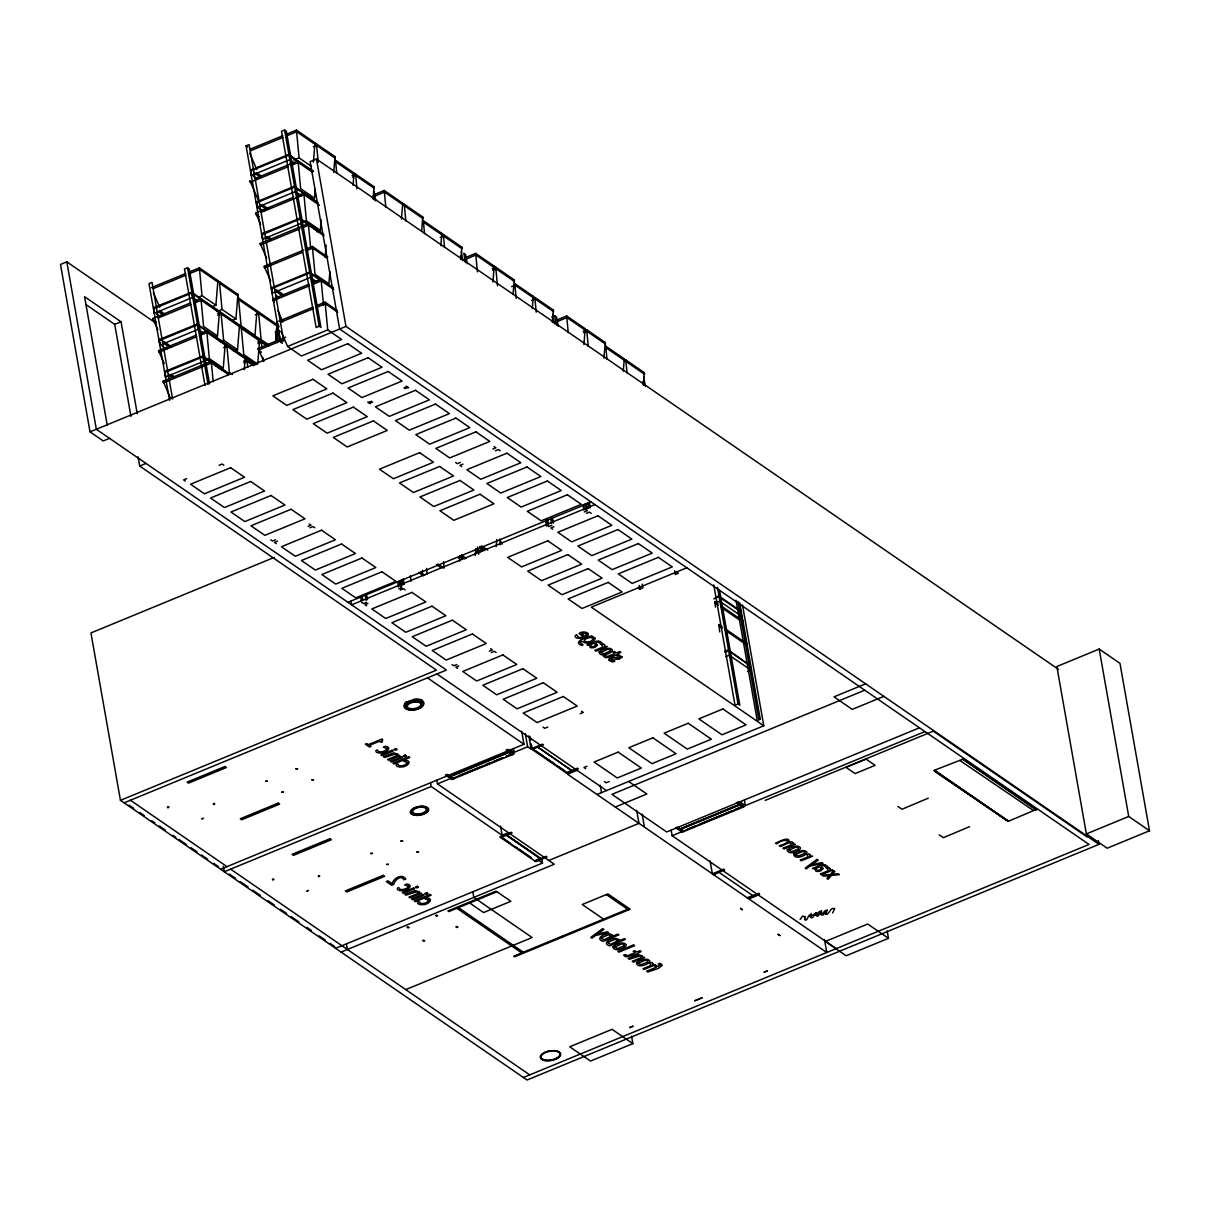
<?xml version="1.0" encoding="UTF-8"?>
<svg xmlns="http://www.w3.org/2000/svg" width="1210" height="1210" viewBox="0 0 1210 1210"><rect width="100%" height="100%" fill="white"/><g stroke="black" fill="none" stroke-linecap="round" stroke-linejoin="round"><path stroke-width="1.5" d="M820.698 913.928L821.635 910.691M817.567 913.822L817.264 915.667M212.415 306.644L215.894 305.207L217.906 280.614L199.378 267.879L189.062 272.129M213.988 337.393L217.482 335.957L219.479 311.363L193.177 293.289M235.935 318.986L237.931 294.393L219.403 281.658L222.035 309.427L235.935 318.986L232.441 320.423M234.029 351.172L237.508 349.735L239.52 325.142L239.807 326.776L221.279 314.025L220.991 312.392L217.558 313.813M244.284 369.64L245.282 357.343L245.57 358.992L227.056 346.241L226.754 344.608L229.386 372.393L232.471 374.51M256.989 310.804L254.977 335.397L241.093 325.838L238.461 298.053L256.989 310.804L257.276 312.437L238.748 299.687L238.461 298.053M257.685 364.149L259.681 339.556L259.969 341.19L241.44 328.454L241.153 326.821L243.785 354.59L256.142 363.091M275.593 342.143L277.014 324.582L258.486 311.832L261.118 339.617L268.832 344.926M313.405 162.17L314.978 142.84L296.45 130.105L286.135 134.355M315.265 189.395L314.555 198.168L300.655 188.624L298.038 160.839L255.038 178.551M316.838 231.821L320.332 230.384L321.179 219.842M325.157 257.412L326.155 245.116M333.718 172.425L335.004 156.619L316.476 143.884L318.23 162.397M329.906 271.524L328.908 283.821L315.008 274.262L312.377 246.492L307.219 248.61M353.063 185.311L354.061 173.015L335.533 160.28L336.758 173.242M373.088 199.09L374.087 186.794L355.558 174.058L352.125 175.48M401.463 219.025L402.748 203.22L384.236 190.469L373.905 194.719M421.64 231.049L422.789 216.998L404.261 204.248L405.834 220.916M440.833 245.69L441.847 233.394L423.318 220.659L424.544 233.621M422.26 573.782L422.547 570.273M460.874 259.469L461.872 247.173L443.344 234.438L444.569 247.4M459.528 561.153L459.951 555.889M492.924 281.93L494.209 266.124L475.681 253.374L465.366 257.624M475.227 555.556L475.802 548.523M513.101 293.954L514.25 279.903L495.722 267.153L492.273 268.575M496.206 546.617L496.765 539.599M532.294 308.595L533.292 296.299L514.779 283.563L516.171 298.371M552.335 322.374L553.333 310.078L534.805 297.342L536.212 312.15M583.916 344.502L585.201 328.696L566.673 315.961L556.358 320.211M603.941 358.281L605.227 342.475L586.699 329.74L583.265 331.147M623.286 371.183L624.284 358.886L605.756 346.136L606.981 359.098M643.312 384.946L644.31 372.665L625.797 359.914L627.022 372.877M742.456 624.254L742.728 620.745L743.031 622.379M815.616 915.032L816.372 912.764M825.901 913.762L827.201 909.905M834.794 908.377L832.616 912.93M811.108 913.399L810.397 916.136M800.143 919.479L802.578 916.046L804.741 916.893M825.28 911.614L823.103 915.078L821.454 914.684M928.251 798.177L902.055 809.233L897.85 806.435M969.618 826.627L943.422 837.668L939.202 834.87M408.178 927.994L406.999 927.178M409.146 927.586L407.967 926.784M436.689 916.242L435.509 915.425M437.657 915.849L436.477 915.032M423.757 941.289L422.577 940.488M424.71 940.896L423.53 940.094M456.987 927.601L455.807 926.799M457.94 927.208L456.76 926.391M246.069 145.865L249.109 144.61L283.715 340.872L280.675 342.127L246.069 145.865L247.823 147.091M284.592 129.999L281.537 131.255L316.143 327.502L319.198 326.246L320.952 327.456L286.346 131.209L284.592 129.999L319.198 326.246M250.016 149.238L282.686 135.762M250.304 150.872L282.974 137.411M286.422 135.989L296.737 131.739L315.265 144.474L314.978 142.84M250.954 169.99L251.483 175.435L289.629 159.72M250.546 170.156L288.691 154.441M251.09 170.807L288.842 155.258M313.329 146.924L316.763 145.518L335.291 158.253L335.004 156.619M293.849 160.038L299.082 157.875L311.424 166.375M288.01 166.723L250.167 182.317L249.88 180.683L259.106 201.888M291.444 165.316L298.325 162.473L312.21 172.032M155.546 322.888L66.822 261.859L60.5 264.461L90.024 431.864L103.228 440.954L109.55 438.353M1058.599 669.448L316.46 159.009L310.138 161.611L339.647 329.014L1089.045 844.444L523.416 1077.49M256.58 201.873L257.11 207.318L295.24 191.603L301.456 195.884M256.172 202.04L294.317 186.325M256.717 202.705L294.454 187.142M259.016 216.65L255.93 214.533L255.643 212.899L293.486 197.306M296.919 195.884L303.801 193.055L317.701 202.614M261.088 212.4L304.088 194.689L319.531 205.307M352.412 177.114L355.846 175.692L374.374 188.427L374.087 186.794M262.343 234.589L300.08 219.04L307.839 224.379M209.512 383.782L189.274 268.983L187.52 267.773L184.464 269.028L205.035 385.672M302.939 222.262L306.433 220.825L320.332 230.384M262.192 233.772L262.721 239.217L300.866 223.502M151.22 287.723L185.614 273.551M300.035 228.766L260.468 245.07L260.18 243.437L308.338 223.593L323.781 234.211M374.192 196.368L384.523 192.103L403.036 204.853L402.748 203.22M153.231 288.645L185.901 275.184M189.35 273.762L199.665 269.512L218.193 282.248L217.906 280.614M303.468 227.344L308.626 225.226L324.068 235.844M153.64 307.612L191.619 292.215L192.541 297.494L154.411 313.209L153.64 307.612L154.411 313.209M85.849 304.527L114.723 324.386L121.045 321.784L137.259 413.76M154.018 308.58L191.755 293.032M302.349 252.376L264.506 267.97L264.219 266.321L303.786 250.031M307.506 250.243L312.664 248.126L326.564 257.685M198.516 297.1L202.01 295.648L215.894 305.207M156.181 322.223L153.095 320.09L152.808 318.457L190.636 302.863M194.084 301.456L200.966 298.613L201.253 300.246L219.781 312.997L219.479 311.363M158.253 317.973L190.923 304.512M194.371 303.09L201.253 300.246M271.721 287.738L272.25 293.183L310.38 277.468M271.312 287.904L309.457 272.19M271.857 288.555L309.594 273.006L320.469 280.478M216.802 311.59L222.035 309.427M160.204 344.774L158.873 339.662L197.245 324.114L256.233 364.679M217.845 315.447L221.279 314.025M159.644 340.479L197.381 324.93M309.306 285.832L273.188 300.715L272.9 299.082L309.019 284.199M312.467 282.777L321.058 279.238L333.416 287.738M312.755 284.41L321.346 280.871L333.703 289.371M196.701 336.713L158.858 352.307L158.571 350.673L196.413 335.079M199.847 333.673L206.728 330.829L207.016 332.463L225.544 345.213L225.257 343.579L223.26 368.158L209.36 358.614L206.728 330.829M200.134 335.306L207.016 332.463M440.198 237.478L443.631 236.071L462.159 248.806L461.872 247.173M255.34 314.887L258.774 313.466L277.302 326.216L277.014 324.582M220.129 341.613L223.623 340.176L237.508 349.735M278.663 321.27L313.057 307.098M316.506 305.676L325.097 302.137L337.454 310.622M280.675 322.193L313.345 308.731M316.793 307.31L325.384 303.77L337.741 312.271M164.893 371.394L202.872 355.997L203.794 361.276L165.649 376.991L164.893 371.394L165.649 376.991M223.608 347.663L227.056 346.241M165.271 372.362L203.008 356.814M205.866 360.051L209.36 358.614M257.745 342.007L261.194 340.6L261.481 342.233L266.109 345.41M228.539 374.676L211.553 363L163.395 382.844L163.108 381.21L211.266 361.366L229.794 374.117M258.032 343.64L261.481 342.233M465.653 259.273L475.969 255.007L494.497 267.758L494.209 266.124M261.526 352.231L258.441 350.113L258.154 348.48L285.666 337.136M258.441 350.113L284.229 339.481M243.588 361.291L247.037 359.869L254.75 365.178M243.891 362.924L247.324 361.518L253.495 365.753M287.602 346.453L327.728 329.906L341.613 339.465L301.487 355.997L287.602 346.453L281.204 331.767M90.024 431.864L345.969 326.413L1099.013 844.353L527.061 1080.001L120.456 800.339L90.947 632.936L274.246 557.402M492.561 270.208L496.009 268.786L514.537 281.537L514.25 279.903M511.618 286.619L515.067 285.197L533.58 297.932L533.292 296.299M531.659 300.382L535.092 298.976L553.62 311.711L553.333 310.078M138.076 456.836L139.695 466.031L146.017 463.43M551.76 317.111L554.815 315.855L556.57 317.065L558.203 326.322M556.645 321.845L566.961 317.595L585.489 330.33L585.201 328.696M368.445 402.491L371.5 401.236M403.928 387.881L406.968 386.625M186.643 478.646L183.602 479.901L185.357 481.111M219.071 465.29L222.126 464.035L223.88 465.245M369.594 403.278L372.635 402.022M405.063 388.667L408.118 387.412M583.553 332.795L586.986 331.374L605.514 344.109L605.227 342.475M460.42 462.402L457.365 463.657L455.61 462.447M492.848 449.046L495.903 447.791L494.134 446.581M275.562 539.811L272.522 541.067L270.753 539.857M307.99 526.441L311.046 525.185L309.276 523.975M462.961 464.141L459.906 465.396L461.675 466.606M495.389 450.786L498.429 449.53L500.199 450.74M277.544 541.157L274.488 542.428L276.258 543.638M309.972 527.802L313.012 526.547L314.781 527.757M347.966 602.323L591.282 502.074M458.454 558.218L461.887 556.797L464.973 558.929M476.619 551.442L483.501 548.614L483.788 550.247L476.906 553.076M594.927 504.585L351.611 604.834L350.945 601.113M551.881 525.306L548.826 526.562L547.071 525.352L546.088 519.801M584.309 511.951L587.349 510.696L585.595 509.486L584.611 503.92M366.464 602.323L363.408 603.578L361.654 602.368L360.671 596.817M398.892 588.967L401.947 587.712L400.177 586.502M367.961 603.351L364.921 604.607L366.675 605.817M400.389 589.996L403.444 588.741L405.199 589.951M553.938 526.728L550.898 527.983L552.652 529.193M586.366 513.373L589.421 512.102L591.176 513.327M120.456 800.339L436.447 670.143L139.695 466.031M686.826 567.792L591.312 607.148L763.797 725.788L597.029 794.486M456.881 664.517L453.841 665.772L452.071 664.562M489.309 651.146L492.364 649.891L490.594 648.681M638.048 587.939L639.818 589.149L642.858 587.879L642.207 584.188M124.101 802.85L446.414 670.053L96.331 429.263L66.822 261.859M458.877 665.878L455.822 667.149L457.592 668.359M491.305 652.523L494.361 651.267L496.115 652.477M715.322 597.392L718.8 595.955L740.58 610.929L741.503 616.208L738.024 617.644M713.718 598.935L718.937 596.772M716.244 602.671L719.723 601.234M724.835 651.358L728.314 649.921L750.23 665.727L728.465 650.738L724.971 652.175M547.797 727.044L544.742 728.299L542.987 727.089M580.225 713.688L583.28 712.433L581.511 711.223M725.758 656.637L729.252 655.2M220.643 869.249L523.99 744.256L521.692 731.233M508.472 832.722L502.15 835.323L431.168 786.515L224.289 871.745L223.321 866.284M436.825 780.193L437.491 783.898L450.967 778.348L447.322 775.852M510.514 749.807L514.159 752.317L527.636 746.767L531.069 749.126L528.906 735.846M459.346 775.625L481.928 766.323M485.392 764.886L490.61 762.739M494.088 761.302L502.77 757.732M506.234 756.295L511.452 754.148M502.952 757.853L454.143 777.773M506.43 756.432L511.633 754.284M532.854 749.035L565.917 771.783M532.173 749.459L543.441 744.815L542.458 744.135L531.19 748.778L567.142 773.508L578.41 768.864L577.427 768.184L566.038 772.751M747.538 671.611L751.017 670.189L750.502 667.209M570.742 769.787L537.679 747.039L571.528 770.498M577.019 770.301L567.535 774.203L748.309 898.546L759.593 893.903L758.594 893.222L747.22 897.79M587.001 766.232L583.946 767.488L585.701 768.698M719.572 590.419L739.809 705.203L738.055 703.993L734.999 705.248L713.779 584.914M609.22 781.524L606.18 782.779L604.41 781.569M739.718 602.656L760.273 719.284L757.233 720.54L736.013 600.205M865.619 683.832L834.023 696.839L852.264 709.378L883.86 696.37M500.804 837.592L512.087 832.949L511.089 832.268L499.821 836.912L535.773 861.641L547.041 856.998L546.058 856.317L534.79 860.96M864.772 690.184L611.988 794.35L666.68 831.966L676.692 827.852L682.168 831.603L672.155 835.732L671.172 830.151M615.27 807.025L646.866 794.017L628.625 781.463M534.669 860.885L540.159 858.616L506.415 835.399M335.609 948.322L542.504 863.078L541.838 859.357M548.811 860.476L638.971 823.329L636.687 810.367M341.084 952.088L554.286 864.242L437.491 783.898M496.977 891.755L448.819 911.599L447.897 910.964L496.055 891.12L510.862 901.314L483.577 912.552L469.692 902.993M1099.194 649.059L1056.859 666.513L1086.368 833.917L1107.15 848.21L1149.5 830.771L1119.976 663.352L1099.194 649.059L1128.718 816.463L1149.5 830.771M678.402 827.141L919.479 727.815M687.945 828.986L694.888 826.128M700.091 823.98L731.354 811.093M734.833 809.672L740.036 807.524M684.648 830.559L740.233 807.66M739.885 801.807L745.36 805.573L924.939 731.581M765.159 800.4L933.273 731.142L1087.109 836.942M934.135 770.377L963.205 759.063L1036.698 809.611L962.873 758.851M405.743 989.614L532.143 937.538L473.806 897.397L472.823 891.815M627.627 909.224L513.66 956.187L514.583 956.823L630.153 909.209L607.934 893.918L582.252 904.505L603.548 919.146M713.34 874.497L724.624 869.854L723.64 869.173L712.357 873.817L710.088 860.885M713.461 874.573L718.952 872.304L752.696 895.521M758.307 894.992L748.824 898.894L826.778 952.512L824.479 939.489M1008.429 821.091L934.468 770.558M934.241 770.997L1007.96 821.106M934.906 770.377L1008.459 821.257L1035.941 809.581M1086.368 833.917L1128.718 816.463M632.845 1043.64L590.51 1061.079L569.728 1046.786L612.063 1029.332L632.845 1043.64L631.544 1036.199M888.488 938.31L846.153 955.749L825.356 941.456L867.706 924.016L888.488 938.31L887.172 930.868M213.293 803.727L214.548 803.364M213.414 804.499L214.669 804.136M318.275 875.934L319.531 875.571M318.411 876.705L319.667 876.342M167.479 806.873L168.795 806.843M167.464 807.66L168.78 807.63M272.477 879.08L273.778 879.05M272.462 879.882L273.762 879.851M202.675 818.202L203.552 818.368M201.495 818.913L202.357 819.079M307.658 890.409L308.535 890.575M306.478 891.12L307.355 891.301M290.249 155.5L296.45 159.78M308.868 168.326L313.526 171.518L298.038 160.839L298.325 162.473M290.385 156.332L302.802 164.862M305.903 166.995L312.12 171.275M291.171 160.779L294.272 162.927M295.86 187.399L317.595 202.342M296.011 188.215L317.746 203.159M256.596 172.743L261.254 175.949M255.612 173.196L260.271 176.388M254.206 172.939L260.407 177.22M253.434 176.342L256.535 178.475M251.483 175.435L250.727 169.823M323.221 234.241L299.944 218.224L261.572 233.772L262.721 239.217M314.055 228.645L318.714 231.851M262.222 204.626L268.438 208.906M262.782 206.154L265.882 208.286M259.817 204.838L266.034 209.103M263.72 211.432L257.11 207.318M327.819 257.11L312.377 246.492L312.664 248.126M267.849 236.525L270.949 238.657M266.85 236.978L269.966 239.111M265.444 236.721L270.102 239.928M311 273.263L329.634 286.074M311.938 278.542L316.596 281.733M1036.002 809.898L962.449 759.033M275.804 289.417L283.579 294.771M959.863 760.44L1033.249 810.382M276.364 290.945L281.023 294.151M274.957 290.687L282.716 296.026M720.495 597.846L740.717 611.746M275.744 295.149L278.86 297.282M272.25 293.183L271.479 287.587M721.281 602.308L741.503 616.208M406.363 386.202L408.738 387.835M676.587 572.058L678.341 573.268L675.286 574.523L674.635 570.817M715.473 607.193L714.944 601.642L718.029 603.76M721.13 605.877L739.643 618.628M718.317 605.393L715.231 603.276L714.944 601.642M721.417 607.526L739.93 620.261M934.528 770.876L1008.021 821.424M719.693 631.938L718.982 624.526L722.067 626.659M725.153 628.777L746.767 643.644L747.054 645.278L725.455 630.41M722.355 628.292L719.269 626.175L718.982 624.526M280.175 331.51L278.421 330.3L280.372 341.401M280.675 342.127L282.429 343.337M367.825 402.068L370.215 403.716M730.795 656.274L751.017 670.189M239.731 325.309L220.991 312.392L223.623 340.176M253.707 334.928L261.466 340.267M193.313 294.106L202.63 300.503M205.73 302.651L230.565 319.727M233.666 321.86L268.907 345.909M194.099 298.567L197.2 300.7M217.482 335.957L203.582 326.397L200.966 298.613M198.939 325.989L254.811 364.422M199.726 330.451L204.384 333.657M760.273 719.284L758.519 718.074L737.949 601.446M159.523 310.516L164.182 313.723M158.676 311.787L163.335 314.993M156.362 314.116L159.463 316.249M481.595 545.846L487.766 550.096M204.414 357.071L229.25 374.147M479.75 546.436L484.408 549.642M204.566 357.888L210.767 362.153M215.425 365.359L221.642 369.625M479.901 547.253L484.56 550.459M163.592 341.341L171.366 346.68M164.152 342.869L168.81 346.06M162.745 342.611L168.961 346.877M161.989 345.999L166.647 349.206M461.948 558.869L461.6 555.163L466.228 558.355M121.045 321.784L84.579 296.707L107.282 425.481M170.776 374.298L173.877 376.446M169.778 374.752L172.879 376.885M168.371 374.495L173.03 377.702M437.687 563.996L443.858 568.246M436.432 564.571L441.06 567.762M420.142 572.058L424.786 575.234M418.887 572.633L423.53 575.809M742.864 807.221L736.361 802.744L738.07 802.033L744.573 806.51L682.258 832.178L675.755 827.716L677.464 827.005L683.968 831.482M742.668 807.297L739.507 805.119L681.003 829.213L684.164 831.391M436.946 673.955L606.512 790.584M672.155 835.732L836.246 948.595M535.848 751.107L543.366 756.265M546.375 758.337L553.893 763.51M558.4 766.611L564.42 770.74M427.463 677.857L523.99 744.256M512.541 754.556L506.037 750.094L507.746 749.383L514.25 753.86L451.935 779.527L445.431 775.05L447.14 774.355L453.644 778.832M512.344 754.647L509.168 752.469L450.68 776.563L453.841 778.741M606.331 894.583L628.55 909.859M538.616 860.416L542.504 863.078M502.982 838.197L510.499 843.37M515.021 846.471L531.553 857.845M502.664 838.333L531.22 857.981M561.818 936.343L562.741 936.979M458.454 907.621L523.295 952.225M456.851 908.286L521.676 952.875M130.423 800.249L226.951 866.632M230.596 869.143L529.738 1074.888M129.137 805.179L133.675 808.295M139.71 812.454L144.232 815.57M151.779 820.758L154.804 822.83M159.342 825.946L165.377 830.105M172.879 835.263L175.889 837.335M178.914 839.407L186.461 844.61M190.999 847.726L197.033 851.87M201.556 854.986L207.606 859.145M213.641 863.305L218.163 866.421M229.431 874.164L235.632 878.415M240.276 881.621L248.02 886.945M252.663 890.136L260.407 895.46M268.151 900.784L274.352 905.05M280.448 909.254L286.649 913.505M291.292 916.711L299.036 922.035M306.78 927.359L311.424 930.55M319.168 935.875L325.369 940.14M330.012 943.331L334.656 946.538M821.166 911.175L819.351 911.538L815.147 915.471M826.732 910.404C823.995 909.375 822.815 916.303 820.214 914.367M809.929 916.62L815.903 913.202M552.138 519.256L553.56 522.523M499.851 539.403L501.984 544.303M249.714 153.201L256.822 169.521M255.643 212.899L260.619 224.319M260.18 243.437L266.578 258.108M264.219 266.321L270.616 281.007M272.9 299.082L274.322 302.349M277.876 310.501L282.853 321.921M279.071 326.866L276.939 321.981L277.226 323.615M366.161 595.88L367.583 599.147M258.154 348.48L263.825 361.533M153.352 292.608L159.735 307.295M152.808 318.457L157.769 329.876M158.571 350.673L164.257 363.726M163.108 381.21L170.217 397.53M810.715 917.286C813.589 920.417 814.648 909.89 817.173 914.095M821.484 913.414C819.382 910.585 818.777 917.77 816.886 916M804.59 919.464C807.584 923.033 808.28 911.977 810.897 915.773M834.31 908.801C830.786 905.987 828.789 916.046 825.417 914.2M1098.362 840.632L1099.013 844.353M742.471 604.879L763.797 725.788M717.485 587.364L738.055 703.993M744.392 800.052L745.36 805.573M644.31 372.665L644.597 374.298L626.084 361.548L625.797 359.914M643.735 377.021L645.369 386.277M642.964 381.362L643.614 385.067M624.284 358.886L624.572 360.519L606.044 347.769L605.756 346.136M639.167 585.443L639.818 589.149M586.986 331.374L586.699 329.74L588.287 346.408M566.961 317.595L566.673 315.961L568.246 332.629M589.225 502.211L590.208 507.761M554.815 315.855L556.449 325.112M587.788 502.846L588.771 508.412M642.147 814.133L644.431 827.096M552.743 314.434L554.377 323.69M586.048 503.284L587.031 508.835M582.993 504.54L583.976 510.091M534.805 297.342L535.092 298.976M514.779 283.563L515.067 285.197M600.205 785.229L601.521 792.671M552.32 517.472L553.288 523.023M550.58 517.895L551.548 523.461M547.525 519.15L548.508 524.716M496.009 268.786L495.722 267.153L497.476 285.681M475.969 255.007L475.681 253.374L477.436 271.902M467.226 263.75L465.593 254.493L463.823 253.283L465.457 262.54M461.297 251.529L462.931 260.785M460.511 255.87L461.161 259.575M443.344 234.438L443.631 236.071M441.847 233.394L442.134 235.027L423.606 222.292L423.318 220.659M529.995 736.587L530.661 740.293M531.19 743.908L531.961 747.689M525.337 733.744L527.636 746.767M422.789 216.998L423.077 218.632L404.548 205.881L404.261 204.248M513.509 748.642L514.159 752.317M477.511 546.95L478.812 554.346M476.392 549.446L477.058 553.136M461.6 555.163L461.887 556.797M500.532 826.128L502.15 835.323M384.523 192.103L384.236 190.469L385.808 207.137M374.132 191.588L375.765 200.845M373.512 191.165L375.145 200.421M373.346 195.929L374.011 199.635M355.846 175.692L355.558 174.058L356.965 188.866M354.061 173.015L354.349 174.663L335.82 161.913L335.533 160.28M403.248 578.834L404.216 584.4M401.811 579.484L402.794 585.035M400.631 580.301L401.614 585.852M399.194 580.936L399.86 584.642M397.591 581.556L398.559 587.107M430.518 782.794L431.168 786.515M316.476 143.884L316.763 145.518M316.46 159.009L345.969 326.413M296.737 131.739L296.45 130.105L299.082 157.875M321.346 280.871L321.058 279.238L323.509 305.162M325.384 303.77L325.097 302.137L327.728 329.906M304.088 194.689L303.801 193.055L306.433 220.825M308.626 225.226L308.338 223.593L310.622 247.657M366.327 594.095L367.311 599.646M365.163 594.912L366.131 600.478M362.108 596.167L362.758 599.873M256.338 201.722L257.503 207.152M276.44 328.938L278.391 340.04M275.335 331.434L277.287 342.536M258.486 311.832L258.774 313.466M237.931 294.393L238.219 296.026L219.691 283.291L219.403 281.658M247.324 361.518L247.037 359.869L247.732 367.28M346.423 943.906L347.406 949.487M199.665 269.512L199.378 267.879L202.01 295.648M211.553 363L211.266 361.366L213.202 381.74M187.52 267.773L208.09 384.417M197.245 324.114L198.168 329.392L160.038 345.107L159.266 339.496M172.607 399.028L152.036 282.399L148.996 283.654L169.566 400.298M114.723 324.386L130.937 416.361M811.184 914.926L811.093 916.938M545.861 520.451L546.391 526.002M499.7 539.252L500.214 544.803M443.495 561.758L444.025 567.324M426.555 568.458L427.085 574.024M410.402 575.733L410.916 581.284M261.194 340.6L261.889 347.996M262.767 357.252L263.115 360.958M821.832 914.352L821.862 913.096M805.119 916.56L804.968 919.131M406.847 709.015A10.164 4.734 -10 0 1 407.498 701.876A10.164 4.734 -10 0 1 422.184 700.787A10.164 4.734 -10 0 1 418.978 708.107M420.46 700.666A9.317 4.326 -10 0 1 420.46 706.867M405.97 707.941A9.317 4.326 -10 0 1 405.063 707.003M405.063 704.734A9.317 4.326 -10 0 1 418.554 700.227M405.138 702.813A10.164 4.734 -10 0 1 406.726 701.603M413.835 699.229A10.164 4.734 -10 0 1 422.532 700.424M595.305 638.396C593.717 642.344 586.079 644.87 582.842 641.572C573.812 640.907 587.349 645.308 581.42 645.323C571.362 641.618 589.512 636.596 591.63 635.794L595.305 638.396M397.757 754.223L397.561 755.358L399.905 755.6L388.637 760.243L387.548 759.487L395.957 756.023L396.094 755.04A3.781 1.754 -10 0 0 395.216 754.072L384.614 757.475L383.525 756.719L393.704 752.862L397.757 754.223M419.174 891.906L418.993 893.041L421.337 893.283L410.069 897.926L408.965 897.17L417.389 893.706L417.526 892.723A3.781 1.754 -10 0 0 416.633 891.755L406.046 895.158L404.957 894.417L415.136 890.545L419.174 891.906M642.434 956.021L642.238 957.171L644.582 957.413L633.314 962.056L632.225 961.3L640.635 957.836L640.771 956.838A3.781 1.754 -10 0 0 639.893 955.87L629.306 959.288L628.202 958.532L638.381 954.675L642.434 956.021M612.336 935.345L612.154 936.404L617.765 934.09L618.87 934.846L603.17 941.319C593.142 938.612 608.327 930.55 612.336 935.345M618.93 939.883L618.749 940.941L624.36 938.627L625.449 939.384L609.749 945.842C599.736 943.15 614.922 935.088 618.93 939.883M660.025 965.02L657.983 966.609L656.168 965.368L654.595 966.019L656.364 967.244L646.669 971.237L647.758 971.993L658.195 968.499L661.598 965.943A3.585 1.664 -10 0 0 662.052 964.733L660.07 963.281L658.346 963.992L660.025 965.02M604.682 645.172L604.425 646.427L607.193 646.488L595.925 651.131L594.836 650.39L602.837 647.093L601.718 644.96L603.684 644.144L604.682 645.172M652.84 963.493L652.583 964.748L655.351 964.809L644.083 969.452L642.994 968.711L650.995 965.414L649.876 963.281L651.842 962.464L652.84 963.493M810.034 854.865L809.777 856.12L812.545 856.181L801.277 860.824L800.188 860.068L808.189 856.771L807.07 854.653L809.051 853.837L810.034 854.865M830.257 868.765L830 870.02L832.767 870.081L821.499 874.724L820.41 873.968L828.411 870.671L827.337 868.598L829.258 867.736L830.257 868.765M597.468 644.975L595.35 647.153A4.507 2.087 -10 0 1 592.945 647.758L592.189 647.819A3.993 1.86 -10 0 1 590.253 647.501L589.194 645.187L586.911 644.93C591.297 643.493 598.723 637.836 602.58 643.584L600.659 644.385C599.691 640.786 592.734 641.86 597.468 644.975M823.042 868.553L820.924 870.731A4.507 2.087 -10 0 1 818.52 871.351L817.763 871.412A3.993 1.86 -10 0 1 815.827 871.094L814.769 868.78L812.485 868.523C816.871 867.086 824.297 861.429 828.154 867.177L826.233 867.963C825.265 864.379 818.308 865.437 823.042 868.553M593.263 638.729C590.435 645.021 576.323 640.438 590.707 637.383L593.263 638.729M387.079 748.597C385.748 751.365 381.452 752.302 378.579 751.712C377.49 747.75 373.27 751.758 378.019 752.817A5.097 2.375 -10 0 0 381.241 752.938C385.445 753.527 393.174 747.326 385.43 746.298L383.298 747.175L387.079 748.597M407.392 762.572C406.076 765.34 401.78 766.278 398.907 765.688C397.803 761.71 393.598 765.718 398.332 766.792A5.097 2.375 -10 0 0 401.554 766.913C405.773 767.503 413.502 761.317 405.743 760.273L403.611 761.15L407.392 762.572M408.496 886.28C407.165 889.047 402.885 889.985 399.996 889.395C398.922 885.448 394.687 889.441 399.436 890.5A5.097 2.375 -10 0 0 402.658 890.62C406.878 891.21 414.591 885.024 406.847 883.996L404.715 884.873L408.496 886.28M428.824 900.255C427.493 903.038 423.197 903.961 420.324 903.386C419.25 899.423 415.015 903.416 419.764 904.49A5.097 2.375 -10 0 0 422.986 904.611C427.19 905.186 434.919 899 427.175 897.971L425.043 898.848L428.824 900.255M600.826 652.387L603.684 653.808L610.158 651.146A2.995 1.391 -10 0 0 610.233 650.118L609.432 649.558A2.98 1.391 -10 0 0 607.526 649.346L600.826 652.387M614.65 947.097L617.508 948.519L623.982 945.857A2.995 1.391 -10 0 0 624.058 944.813L623.256 944.269A2.98 1.391 -10 0 0 621.35 944.057L614.65 947.097M638.214 963.296L641.073 964.733L647.547 962.056A2.995 1.391 -10 0 0 647.622 961.027L646.821 960.468A2.98 1.391 -10 0 0 644.915 960.256L638.214 963.296M788.935 850.207L791.794 851.643L798.267 848.966A2.995 1.391 -10 0 0 798.343 847.938L797.541 847.378A2.98 1.391 -10 0 0 795.635 847.166L788.935 850.207M795.409 854.668L798.267 856.09L804.741 853.428A2.995 1.391 -10 0 0 804.816 852.384L804.015 851.84A2.98 1.391 -10 0 0 802.109 851.613L795.409 854.668M403.716 879.594L405.864 879.171C402.627 873.076 393.114 878.112 392.252 883.784L388.002 880.85L386.262 881.561L391.617 885.236L393.734 884.374C394.324 880.457 401.281 874.422 403.716 879.594M793.261 843.022L792.958 844.081L795.303 844.323L784.035 848.966L782.946 848.21L791.355 844.746C791.34 839.438 782.22 846.773 780.344 846.425L779.255 845.669C795.333 841.464 784.776 837.259 776.654 843.884L775.565 843.128C777.243 842.72 789.994 835.233 789.101 841.842L792.081 841.888L793.261 843.022M622.061 657.015L619.066 659.284L610.808 658.951L611.247 660.206L614.922 661.114L612.789 661.991L609.144 660.448A5.021 2.329 -10 0 1 608.811 659.178L613.001 657.136L619.323 658.043L619.611 656.501L616.404 655.654L618.37 654.776L622.061 657.015M586.82 634.101L585.005 636.052L581.571 633.677L584.793 633.011L586.82 634.101M576.55 634.781L578.516 637.352A3.66 1.694 -10 0 0 580.8 637.428L583.553 636.641L579.045 633.556C582.04 630.168 593.112 632.8 586.048 636.778C583.674 640.135 570.697 638.109 576.55 634.781M590.767 644.537C589.724 648.787 599.01 645.777 593.898 643.251L590.767 644.537M816.342 868.13C815.298 872.38 824.585 869.37 819.472 866.844L816.342 868.13M610.687 936.585L604.108 939.716L601.688 938.703A3.101 1.437 -10 0 1 601.733 937.674L607.934 934.982A2.344 1.089 -10 0 1 609.689 935.118L610.687 936.585M617.266 941.108L610.702 944.254L608.282 943.225A3.101 1.437 -10 0 1 608.327 942.197L614.514 939.52A2.344 1.089 -10 0 1 616.268 939.641L617.266 941.108M265.792 781.282L267.41 781.161L265.882 781.176M281.748 792.247L283.367 792.126L281.748 792.247M295.966 768.849L297.584 768.728L295.966 768.849M311.923 779.815L313.541 779.694L311.923 779.815M370.789 853.489L372.408 853.368L370.789 853.489M386.746 864.469L388.349 864.348L386.822 864.364M400.964 841.056L402.582 840.935L400.964 841.056M416.921 852.037L418.539 851.916L416.921 852.037M381.695 740.414L382.496 741.745L381.12 742.305L379.547 741.231L369.474 745.375L371.046 746.449L369.519 747.084L365.284 744.18L366.827 743.545L368.354 744.604L381.891 739.023L382.799 739.643L381.695 740.414M599.086 651.948C599.615 657.438 609.477 654.247 612.078 651.222A5.248 2.435 -10 0 0 612.063 649.604L610.808 648.741A5.188 2.42 -10 0 0 607.874 648.318L602.686 649.588L599.086 651.948M612.91 946.659C613.44 952.149 623.301 948.942 625.903 945.933A5.248 2.435 -10 0 0 625.888 944.314L624.632 943.452A5.188 2.42 -10 0 0 621.698 943.029L616.51 944.299L612.91 946.659M636.46 962.857C637.005 968.348 646.866 965.156 649.467 962.147A5.248 2.435 -10 0 0 649.452 960.513L648.197 959.651A5.188 2.42 -10 0 0 645.248 959.243L640.075 960.498L636.46 962.857M787.196 849.768C787.725 855.258 797.587 852.067 800.188 849.057A5.248 2.435 -10 0 0 800.173 847.423L798.918 846.561A5.188 2.42 -10 0 0 795.983 846.153L790.796 847.408L787.196 849.768M793.669 854.215C794.199 859.72 804.06 856.514 806.662 853.504A5.248 2.435 -10 0 0 806.647 851.87L805.391 851.023A5.188 2.42 -10 0 0 802.457 850.6L797.269 851.87L793.669 854.215M833.614 870.671L830.317 874.497L822.346 875.314L823.692 876.237L829.531 875.571L826.899 878.445L828.139 879.292L831.467 875.435L839.377 874.633L838.046 873.711L832.253 874.361L834.87 871.518L833.614 870.671M595.517 935.451L591.977 938.189L590.813 937.387L602.731 928.615L603.881 929.401L597.301 934.059L607.42 931.851L608.6 932.653L595.517 935.451M809.883 866.133L806.344 868.871L805.179 868.069L817.098 859.312L818.247 860.098L811.668 864.742L821.787 862.533L822.966 863.35L809.883 866.133M740.52 908.438L742.335 909.693L740.52 908.438M778.121 934.302L779.936 935.557L778.121 934.302M347.754 343.685L307.627 360.217L321.527 369.776L361.654 353.244L347.754 343.685M312.966 379.305L272.84 395.852L286.74 405.395L326.866 388.864L312.966 379.305M368.127 357.706L328.001 374.238L341.901 383.797L382.027 367.265L368.127 357.706M333.007 393.084L292.865 409.615L306.765 419.174L346.892 402.643L333.007 393.084M388.168 371.485L348.041 388.017L361.926 397.576L402.053 381.044L388.168 371.485M353.38 407.105L313.254 423.636L327.139 433.195L367.265 416.663L353.38 407.105M415.514 390.286L375.372 406.817L389.272 416.376L429.399 399.844L415.514 390.286M230.656 467.695L190.53 484.227L204.414 493.786L244.541 477.239L230.656 467.695M373.406 420.883L333.279 437.415L347.179 446.974L387.306 430.427L373.406 420.883M435.539 404.064L395.413 420.596L409.298 430.155L449.424 413.623L435.539 404.064M250.682 481.459L210.555 498.006L224.44 507.565L264.582 491.018L250.682 481.459M455.913 418.085L415.786 434.617L429.671 444.176L469.813 427.629L455.913 418.085M271.055 495.48L230.929 512.011L244.828 521.57L284.955 505.039L271.055 495.48M419.613 452.661L379.486 469.193L393.371 478.752L433.513 462.22L419.613 452.661M475.938 431.849L435.812 448.396L449.712 457.94L489.838 441.408L475.938 431.849M291.096 509.259L250.954 525.79L264.854 535.349L304.98 518.818L291.096 509.259M439.638 466.44L399.512 482.971L413.412 492.53L453.538 475.984L439.638 466.44M506.96 453.19L466.833 469.722L480.733 479.281L520.86 462.749L506.96 453.19M321.558 530.207L281.416 546.739L295.316 556.298L335.442 539.766L321.558 530.207M460.027 480.446L419.885 496.977L433.785 506.536L473.912 490.005L460.027 480.446M527 466.969L486.859 483.501L500.758 493.06L540.885 476.528L527 466.969M341.583 543.986L301.456 560.517L315.341 570.076L355.468 553.545L341.583 543.986M480.052 494.224L439.926 510.756L453.81 520.315L493.952 503.783L480.052 494.224M547.374 480.99L507.247 497.522L521.132 507.081L561.274 490.534L547.374 480.99M361.956 558.007L321.83 574.538L335.714 584.097L375.856 567.55L361.956 558.007M567.399 494.754L527.273 511.301L541.173 520.845L581.299 504.313L567.399 494.754M381.982 571.77L341.855 588.317L355.755 597.861L395.882 581.329L381.982 571.77M411.975 592.401L371.833 608.933L385.733 618.491L425.859 601.96L411.975 592.401M597.952 515.778L557.825 532.309L571.71 541.868L611.852 525.322L597.952 515.778M547.797 540.809L507.655 557.356L521.555 566.915L561.682 550.368L547.797 540.809M432 606.18L391.874 622.711L405.758 632.27L445.9 615.739L432 606.18M617.977 529.541L577.851 546.088L591.75 555.632L631.877 539.1L617.977 529.541M567.823 554.588L527.696 571.135L541.581 580.679L581.707 564.147L567.823 554.588M452.374 620.186L412.247 636.732L426.147 646.276L466.273 629.745L452.374 620.186M638.366 543.562L598.224 560.094L612.124 569.653L652.25 553.121L638.366 543.562M588.196 568.609L548.069 585.141L561.954 594.7L602.096 578.168L588.196 568.609M472.414 633.964L432.272 650.496L446.172 660.055L486.299 643.523L472.414 633.964M658.391 557.341L618.265 573.873L632.149 583.432L672.291 566.9L658.391 557.341M608.222 582.388L568.095 598.92L581.995 608.479L622.121 591.947L608.222 582.388M224.969 766.505L187.051 782.129L188.503 783.127L226.421 767.503L224.969 766.505M502.891 654.928L462.749 671.459L476.649 681.018L516.776 664.487L502.891 654.928M522.917 668.707L482.79 685.238L496.675 694.797L536.817 678.265L522.917 668.707M605.015 655.396L603.306 656.107L605.212 657.529L607.995 657.453L616.752 654.792L620.821 652.311L619.732 651.555L616.495 652.886L614.483 651.509L612.91 652.145L614.922 653.536L607.223 656.546L605.076 655.442M543.29 682.727L503.163 699.259L517.063 708.818L557.19 692.271L543.29 682.727M392.146 750.26L380.878 754.904L381.967 755.645L393.235 751.002L392.146 750.26M395.927 748.612L393.946 749.429L395.201 750.276L397.167 749.474L395.927 748.612M278.209 803.122L240.291 818.747L241.743 819.745L279.661 804.121L278.209 803.122M401.508 756.704L390.24 761.347L391.344 762.103L402.612 757.46L401.508 756.704M405.289 755.055L403.323 755.872L404.579 756.734L406.545 755.917L405.289 755.055M408.662 756.749L392.963 763.223L394.067 763.979L409.767 757.505L408.662 756.749M563.331 696.491L523.189 713.038L537.089 722.582L577.215 706.05L563.331 696.491M508.472 752.106L451.164 775.716L508.472 752.106M329.952 838.712L292.034 854.336L293.501 855.334L331.419 839.71L329.952 838.712M618.174 752.121L594.095 762.043L617.251 777.97L641.33 768.048L618.174 752.121M652.886 737.813L628.807 747.735L651.963 763.661L676.042 753.739L652.886 737.813M688.203 723.262L664.124 733.184L687.28 749.111L711.359 739.189L688.203 723.262M722.914 708.954L698.836 718.876L721.992 734.803L746.071 724.881L722.914 708.954M383.192 875.329L345.274 890.953L346.741 891.967L384.659 876.342L383.192 875.329M506.642 835.036L539.72 857.784L506.642 835.036M417.344 886.31L415.378 887.111L416.618 887.974L418.584 887.157L417.344 886.31M413.563 887.943L402.295 892.587L403.384 893.343L414.667 888.7L413.563 887.943M422.94 894.387L411.672 899.03L412.761 899.786L424.029 895.143L422.94 894.387M426.722 892.753L424.755 893.555L425.996 894.417L427.962 893.6L426.722 892.753M430.094 894.432L414.395 900.905L415.484 901.662L431.183 895.188L430.094 894.432M738.796 804.756L681.487 828.381L738.796 804.756M866.073 759.109L846.017 767.367L855.077 773.598L875.148 765.34L866.073 759.109M633.541 944.934L617.841 951.408L618.93 952.149L634.63 945.691L633.541 944.934M625.298 954.554L623.589 955.25L625.494 956.671L628.277 956.596L637.035 953.949L641.103 951.453L640.014 950.697L636.778 952.028L634.766 950.652L633.178 951.302L635.205 952.678L627.506 955.688L625.298 954.554M632.875 1026.277L629.714 1027.577L632.875 1026.277M698.034 999.43L694.873 1000.731L698.034 999.43M702.208 997.705L699.047 999.006L702.208 997.705M767.367 970.859L764.206 972.159L767.367 970.859M545.649 1060.384A9.786 4.553 -10 0 0 560.154 1054.409A9.786 4.553 -10 0 0 545.649 1052.413A9.786 4.553 -10 0 0 545.649 1060.384M545.347 1060.671A10.376 4.825 -10 0 0 560.744 1054.333A10.376 4.825 -10 0 0 545.362 1052.216A10.376 4.825 -10 0 0 545.347 1060.671M545.589 1060.111A9.786 4.553 -10 0 0 560.109 1054.137A9.786 4.553 -10 0 0 545.604 1052.125A9.786 4.553 -10 0 0 545.589 1060.111M410.659 708.652A6.927 3.222 -10 0 0 420.914 704.417A6.927 3.222 -10 0 0 410.659 703.01A6.927 3.222 -10 0 0 410.659 708.652M409.887 709.71A8.576 3.978 -10 0 0 422.592 704.477A8.576 3.978 -10 0 0 409.887 702.723A8.576 3.978 -10 0 0 409.887 709.71M409.494 710.073A9.347 4.356 -10 0 0 423.364 704.371A9.347 4.356 -10 0 0 409.509 702.45A9.347 4.356 -10 0 0 409.494 710.073M409.827 709.408A8.576 3.978 -10 0 0 422.532 704.175A8.576 3.978 -10 0 0 409.842 702.42A8.576 3.978 -10 0 0 409.827 709.408M416.028 813.861A6.927 3.222 -10 0 0 426.298 809.626A6.927 3.222 -10 0 0 416.028 808.22A6.927 3.222 -10 0 0 416.028 813.861M415.272 814.92A8.576 3.978 -10 0 0 427.977 809.687A8.576 3.978 -10 0 0 415.272 807.932A8.576 3.978 -10 0 0 415.272 814.92M414.879 815.298A9.347 4.356 -10 0 0 428.748 809.581A9.347 4.356 -10 0 0 414.879 807.675A9.347 4.356 -10 0 0 414.879 815.298M415.211 814.617A8.576 3.978 -10 0 0 427.916 809.384A8.576 3.978 -10 0 0 415.211 807.63A8.576 3.978 -10 0 0 415.211 814.617"/></g></svg>
